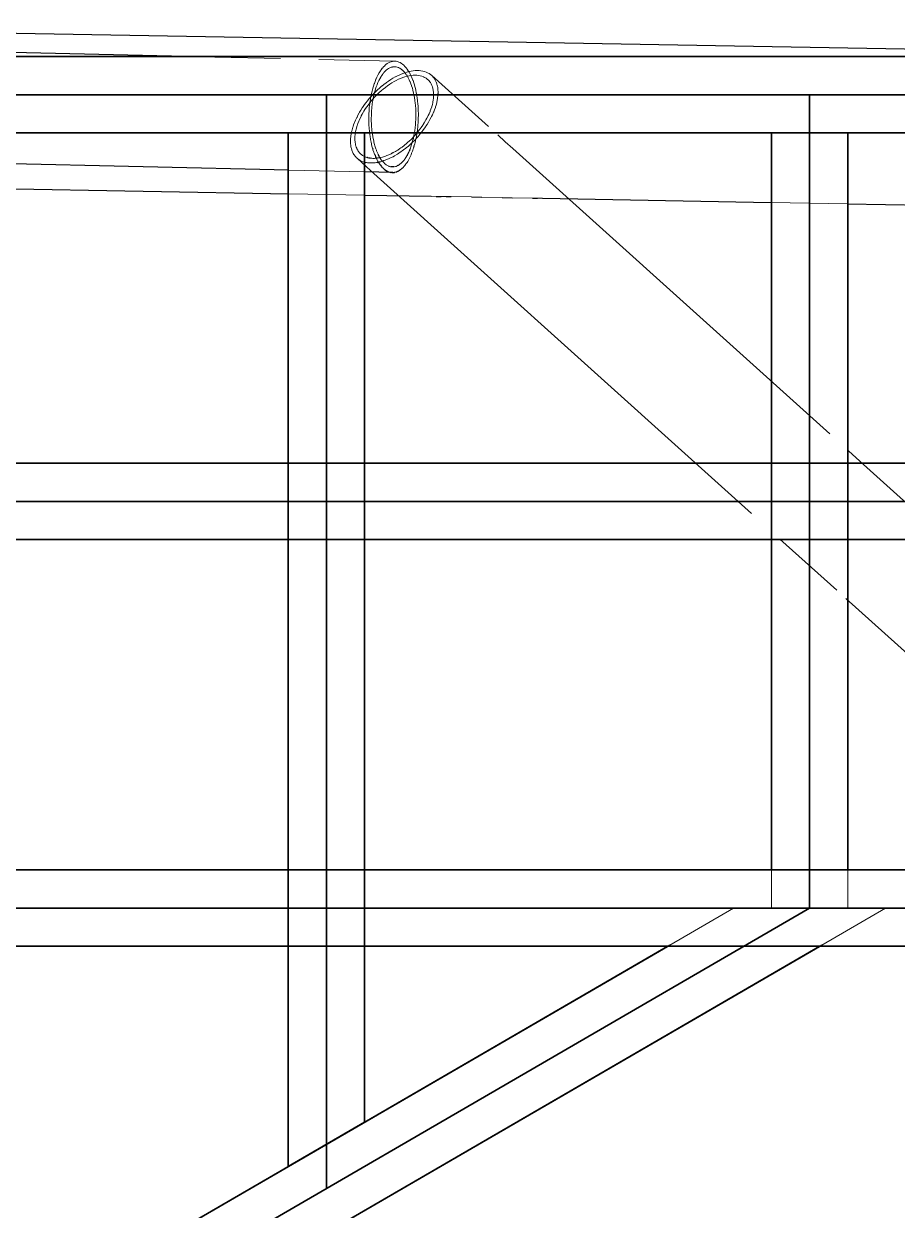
# Model space of a CAD drawing. Header units: millimetres. Extents: x -11795 to 47768, y 22971 to 65021.
# Drawn here: x 8086 to 9804, y 47514 to 49848 of the extents above; entities that cross this region are included whole.
import ezdxf

# ---------------------------------------------------------------- set-up
doc = ezdxf.new("R2010")
doc.units = ezdxf.units.MM
doc.linetypes.add('HIDDEN_50', pattern=[225, 150, -75])
for name, color, linetype, lineweight in [('PLATE_HIDDEN', 8, 'HIDDEN_50', 18), ('PLATE_VISIBLE', 7, 'Continuous', 35), ('PROFILE_HIDDEN', 9, 'HIDDEN_50', 18), ('PROFILE_VISIBLE', 4, 'Continuous', 25)]:
    doc.layers.add(name, color=color, linetype=linetype, lineweight=lineweight)

msp = doc.modelspace()

# ---------------------------------------------------------------- linework, layer by layer
at = {"layer": 'PLATE_HIDDEN'}
for p, q in [((8646.1, 49708.1), (6880, 49708.1)), ((8646.8, 49708.1), (6880, 49708.1)), ((6880, 49708.1), (8646.8, 49708.1)), ((8681.3, 48674.4), (8681.3, 49703.1)), ((10462.2, 49708.1), (8696, 49708.1)), ((10463.4, 49708.1), (8696.7, 49708.1)), ((8696.7, 49708.1), (10463.4, 49708.1)), ((9631.3, 49708.1), (9631.3, 48269.8)), ((8606.3, 48830.8), (8606.3, 48980.3)), ((8606.3, 48978.5), (8606.3, 48837.8)), ((8756.3, 48979.4), (8756.3, 48829.7)), ((8756.3, 48837.8), (8756.3, 48978.5)), ((9556.3, 48830.8), (9556.3, 48980.3)), ((9559.9, 48983.1), (9709.6, 48983.1)), ((9706.3, 48980.3), (9706.3, 48830.8)), ((9038.3, 48908.1), (6875, 48908.1)), ((10538.3, 48908.1), (9038.3, 48908.1)), ((9709.6, 48833.1), (9559.9, 48833.1)), ((8681.3, 48269.8), (8681.3, 48644.4)), ((8681.3, 47556.7), (8681.3, 48269.8)), ((9631.3, 48269.8), (9631.3, 48108.1)), ((8606.3, 48033.4), (8606.3, 48182.9)), ((8756.6, 48183.1), (8606.8, 48183.1)), ((8756.3, 48181), (8756.3, 48031.3)), ((9704.8, 48183.1), (9555.1, 48183.1)), ((9556.3, 48108.1), (9556.3, 48182.9)), ((9706.3, 48182.9), (9706.3, 48108.1)), ((6880, 48108.1), (10538.3, 48108.1)), ((10538.3, 48108.1), (6880, 48108.1)), ((6880, 48108.1), (10538.3, 48108.1)), ((8132.2, 47237.9), (9631.3, 48108.1)), ((9481.9, 48108.1), (9356.7, 48035.5)), ((9780.7, 48108.1), (9481.9, 48108.1)), ((9706.3, 48108.1), (9556.3, 48108.1)), ((9655.3, 48035.4), (9780.7, 48108.1)), ((8606.8, 48033.1), (8756.6, 48033.1)), ((9355.5, 48033.1), (9644.9, 48033.1))]:
    msp.add_line(p, q, dxfattribs=at)
at = {"layer": 'PLATE_VISIBLE'}
for p, q in [((10463.3, 49783.1), (6875, 49783.1)), ((10538.3, 49783.1), (6875, 49783.1)), ((6878.9, 49708.1), (10576.9, 49708.1)), ((8696, 49708.1), (8646.1, 49708.1)), ((8696.7, 49708.1), (8646.8, 49708.1)), ((8646.8, 49708.1), (8696.7, 49708.1)), ((8681.3, 49703.1), (8681.3, 49708.1)), ((8681.3, 49708.1), (8681.3, 48269.8)), ((9631.3, 48269.8), (9631.3, 49708.1)), ((6875, 49633.1), (10463.3, 49633.1)), ((6999.8, 49633.1), (10313.7, 49633.1)), ((8756.3, 49633.1), (8606.3, 49633.1)), ((8606.3, 49633.1), (8606.3, 47599.9)), ((8606.3, 48980.3), (8606.3, 49633.1)), ((8606.3, 49633.1), (8756.3, 49633.1)), ((8756.3, 47686.9), (8756.3, 49633.1)), ((8756.3, 49633.1), (8756.3, 48979.4)), ((9706.3, 49633.1), (9556.3, 49633.1)), ((9556.3, 49633.1), (9556.3, 48183.1)), ((9556.3, 48980.3), (9556.3, 49633.1)), ((9556.3, 49633.1), (9706.3, 49633.1)), ((9706.3, 48183.1), (9706.3, 49633.1)), ((9706.3, 49633.1), (9706.3, 48980.3)), ((10463.3, 48983.1), (6875, 48983.1)), ((7954.6, 48983.1), (8606.3, 48983.1)), ((8606.3, 48983.1), (8606.3, 48978.5)), ((8756.3, 48983.1), (9559.9, 48983.1)), ((8756.3, 48978.5), (8756.3, 48983.1)), ((9709.6, 48983.1), (10463.3, 48983.1)), ((6875, 48908.1), (9038.3, 48908.1)), ((9038.3, 48908.1), (10538.3, 48908.1)), ((6875, 48833.1), (10463.3, 48833.1)), ((8606.3, 48833.1), (7954.6, 48833.1)), ((8606.3, 48837.8), (8606.3, 48833.1)), ((8606.3, 48182.9), (8606.3, 48830.8)), ((8756.3, 48833.1), (8756.3, 48837.8)), ((9559.9, 48833.1), (8756.3, 48833.1)), ((8756.3, 48829.7), (8756.3, 48181)), ((9556.3, 48182.9), (9556.3, 48830.8)), ((9706.3, 48830.8), (9706.3, 48182.9)), ((10463.3, 48833.1), (9709.6, 48833.1)), ((8681.3, 48644.4), (8681.3, 48674.4)), ((8681.3, 48269.8), (8681.3, 47556.7)), ((9631.3, 48108.1), (9631.3, 48269.8)), ((10463.3, 48183.1), (6875, 48183.1)), ((8606.8, 48183.1), (7958, 48183.1)), ((9555.1, 48183.1), (8756.6, 48183.1)), ((9556.3, 48183.1), (9706.3, 48183.1)), ((10373.6, 48183.1), (9704.8, 48183.1)), ((10538.3, 48108.1), (6873.9, 48108.1)), ((9631.3, 48108.1), (6875, 46508.1)), ((6875, 46421.4), (9655.3, 48035.4)), ((9356.7, 48035.5), (6939.7, 46632.4)), ((8606.3, 47599.9), (8606.3, 48033.4)), ((6875, 48033.1), (10463.3, 48033.1)), ((9352.7, 48033.1), (6875, 46594.9)), ((6875, 46421.4), (9651.5, 48033.1)), ((7958, 48033.1), (8606.8, 48033.1)), ((8756.3, 48031.3), (8756.3, 47686.9)), ((8756.6, 48033.1), (9355.5, 48033.1)), ((9651.5, 48033.1), (9352.7, 48033.1)), ((9644.9, 48033.1), (10538.3, 48033.1)), ((8606.3, 47599.9), (8756.3, 47686.9)), ((8756.3, 47686.9), (8606.3, 47599.9))]:
    msp.add_line(p, q, dxfattribs=at)
at = {"layer": 'PROFILE_HIDDEN'}
for p, q in [((8816, 49774.1), (8461.8, 49782)), ((8793.5, 49762.7), (8791.3, 49760.2)), ((8795.8, 49765.2), (8793.5, 49762.7)), ((8798.3, 49767.3), (8796, 49765.3)), ((8800.7, 49769.2), (8798.3, 49767.3)), ((8803.2, 49770.7), (8800.8, 49769.2)), ((8805.8, 49772), (8803.2, 49770.7)), ((8803.6, 49759.7), (8806, 49761)), ((8808.3, 49773), (8805.8, 49772)), ((8806.1, 49761), (8808.4, 49762)), ((8810.9, 49773.7), (8808.3, 49773)), ((8808.4, 49762), (8810.9, 49762.6)), ((8813.4, 49774), (8810.9, 49773.7)), ((8810.9, 49762.7), (8813.3, 49763)), ((8813.3, 49763), (8815.7, 49763.1)), ((8816, 49774.1), (8813.4, 49774)), ((8815.7, 49763.1), (8818.2, 49762.9)), ((8818.6, 49773.8), (8816, 49774.1)), ((8818.2, 49762.9), (8820.5, 49762.3)), ((8821.1, 49773.3), (8818.6, 49773.8)), ((8820.6, 49762.3), (8823, 49761.5)), ((8823.6, 49772.4), (8821.1, 49773.3)), ((8823, 49761.5), (8825.2, 49760.4)), ((8826.1, 49771.3), (8823.6, 49772.4)), ((8828.6, 49769.8), (8826.1, 49771.3)), ((8830.9, 49768.2), (8828.6, 49769.8)), ((8833.4, 49766.1), (8831, 49768.1)), ((8835.6, 49763.9), (8833.4, 49766.1)), ((8838, 49761.2), (8835.7, 49763.8)), ((8840, 49758.6), (8838, 49761.2)), ((8778.7, 49738.5), (8777, 49734.2)), ((8779, 49739.1), (8778.7, 49738.5)), ((8780.6, 49742.7), (8779, 49739.1)), ((8782.5, 49746.6), (8780.6, 49742.7)), ((8784.6, 49750.4), (8782.8, 49747.1)), ((8784.5, 49736.2), (8786.2, 49739.5)), ((8786.7, 49753.8), (8784.6, 49750.4)), ((8786.2, 49739.5), (8788.1, 49742.9)), ((8788.9, 49757.1), (8786.9, 49754.1)), ((8788.4, 49743.2), (8790.2, 49746.1)), ((8791.1, 49760), (8788.9, 49757.1)), ((8790.2, 49746.1), (8792.3, 49749)), ((8792.5, 49749.3), (8794.4, 49751.7)), ((8794.4, 49751.7), (8796.7, 49754.2)), ((8796.8, 49754.3), (8799, 49756.3)), ((8799, 49756.3), (8801.3, 49758.2)), ((8801.4, 49758.2), (8803.6, 49759.7)), ((8807.6, 49737.7), (8803.1, 49734.7)), ((8808.1, 49738), (8807.6, 49737.7)), ((8812.1, 49740.5), (8808.1, 49738)), ((8816.7, 49743), (8812.1, 49740.5)), ((8821.2, 49745.3), (8817.1, 49743.2)), ((8818.6, 49736.3), (8822.9, 49738.4)), ((8825.7, 49747.4), (8821.2, 49745.3)), ((8823.2, 49738.5), (8827.2, 49740.2)), ((8825.3, 49760.3), (8827.7, 49758.9)), ((8830.2, 49749.3), (8826, 49747.6)), ((8827.2, 49740.2), (8831.4, 49741.9)), ((8827.7, 49758.9), (8829.8, 49757.2)), ((8829.9, 49757.2), (8832.2, 49755.1)), ((8834.7, 49751), (8830.2, 49749.3)), ((8831.6, 49741.9), (8835.6, 49743.2)), ((8832.2, 49755.1), (8834.2, 49753)), ((8834.3, 49752.8), (8836.4, 49750.3)), ((8839.1, 49752.4), (8834.9, 49751)), ((8835.6, 49743.2), (8839.7, 49744.4)), ((8836.4, 49750.3), (8838.3, 49747.7)), ((8838.5, 49747.4), (8840.4, 49744.4)), ((8843.4, 49753.5), (8839.1, 49752.4)), ((8839.8, 49744.4), (8843.7, 49745.3)), ((8842.2, 49755.2), (8840.1, 49758.3)), ((8840.4, 49744.4), (8842.1, 49741.4)), ((8844.1, 49752.2), (8842.2, 49755.2)), ((8842.3, 49741), (8844.1, 49737.4)), ((8847.6, 49754.4), (8843.5, 49753.5)), ((8843.7, 49745.3), (8847.7, 49746)), ((8844.1, 49737.4), (8845.5, 49734.1)), ((8846.2, 49748.2), (8844.3, 49751.8)), ((8847.8, 49744.8), (8846.2, 49748.2)), ((8851.8, 49755.1), (8847.6, 49754.4)), ((8847.7, 49746), (8851.5, 49746.4)), ((8849.8, 49740.3), (8848.1, 49744.4)), ((8851.2, 49736.6), (8849.8, 49740.3)), ((8851.5, 49746.4), (8855.2, 49746.5)), ((8855.8, 49755.5), (8851.8, 49755.1)), ((8855.2, 49746.5), (8858.8, 49746.4)), ((8859.8, 49755.6), (8855.8, 49755.5)), ((8858.8, 49746.4), (8862.2, 49746.1)), ((8863.6, 49755.5), (8859.8, 49755.6)), ((8862.3, 49746), (8865.6, 49745.4)), ((8867.2, 49755.2), (8863.6, 49755.5)), ((8865.6, 49745.4), (8868.7, 49744.6)), ((8870.7, 49754.6), (8867.2, 49755.2)), ((8868.8, 49744.6), (8871.8, 49743.5)), ((8874, 49753.7), (8870.7, 49754.6)), ((8871.8, 49743.5), (8874.4, 49742.2)), ((8877.3, 49752.6), (8874.1, 49753.7)), ((8874.6, 49742.1), (8877.2, 49740.6)), ((8877.2, 49740.6), (8879.5, 49738.9)), ((8880.2, 49751.3), (8877.3, 49752.6)), ((8879.6, 49738.7), (8881.9, 49736.7)), ((8883.2, 49749.7), (8880.3, 49751.3)), ((8885.7, 49748), (8883.2, 49749.7)), ((8888.3, 49745.8), (8885.8, 49747.8)), ((8890.3, 49743.7), (8888.3, 49745.8)), ((8888.3, 49745.8), (9018, 49628.9)), ((8892.6, 49741), (8890.5, 49743.5)), ((8894.2, 49738.5), (8892.6, 49741)), ((8896, 49735.4), (8894.4, 49738.3)), ((8771, 49714.9), (8770, 49710.6)), ((8772.3, 49720), (8771, 49714.9)), ((8772.5, 49720.8), (8772.3, 49720)), ((8773.7, 49724.9), (8772.5, 49720.8)), ((8775.3, 49729.6), (8773.7, 49724.9)), ((8775.5, 49730.3), (8775.3, 49729.6)), ((8775.4, 49710.4), (8776.4, 49714.4)), ((8777, 49734.2), (8775.5, 49730.3)), ((8776.4, 49714.4), (8777.8, 49719)), ((8781.2, 49717.2), (8777.1, 49713.2)), ((8777.8, 49719), (8778, 49719.7)), ((8778, 49719.7), (8779.3, 49723.5)), ((8779.3, 49723.5), (8780.8, 49727.8)), ((8780.8, 49727.8), (8781.1, 49728.4)), ((8781.1, 49728.4), (8782.5, 49731.9)), ((8781.9, 49717.7), (8781.2, 49717.2)), ((8785.5, 49721), (8781.9, 49717.7)), ((8782.5, 49731.9), (8784.3, 49735.8)), ((8784.3, 49735.8), (8784.5, 49736.2)), ((8784.9, 49712.2), (8789, 49715.9)), ((8789.8, 49724.7), (8785.5, 49721)), ((8789, 49715.9), (8789.5, 49716.4)), ((8789.5, 49716.4), (8793.1, 49719.3)), ((8790.4, 49725.2), (8789.8, 49724.7)), ((8794.2, 49728.2), (8790.4, 49725.2)), ((8793.1, 49719.3), (8797.2, 49722.6)), ((8798.6, 49731.6), (8794.2, 49728.2)), ((8797.2, 49722.6), (8797.8, 49723)), ((8797.8, 49723), (8801.5, 49725.8)), ((8799.1, 49731.9), (8798.6, 49731.6)), ((8803.1, 49734.7), (8799.1, 49731.9)), ((8801.5, 49725.8), (8805.7, 49728.7)), ((8805.7, 49728.7), (8806.2, 49729)), ((8806.2, 49729), (8810, 49731.4)), ((8810, 49731.4), (8814.3, 49734)), ((8814.7, 49734.2), (8818.6, 49736.3)), ((8845.5, 49734.1), (8845.8, 49733.6)), ((8845.8, 49733.6), (8847.3, 49729.6)), ((8847.3, 49729.6), (8848.6, 49726)), ((8848.6, 49726), (8848.8, 49725.4)), ((8848.8, 49725.4), (8850.2, 49721)), ((8850.2, 49721), (8851.2, 49717.2)), ((8851.5, 49736), (8851.2, 49736.6)), ((8851.2, 49717.2), (8851.4, 49716.4)), ((8851.4, 49716.4), (8852.6, 49711.7)), ((8853, 49731.5), (8851.5, 49736)), ((8854.2, 49727.6), (8853, 49731.5)), ((8854.4, 49726.9), (8854.2, 49727.6)), ((8855.8, 49722), (8854.4, 49726.9)), ((8856.8, 49717.9), (8855.8, 49722)), ((8857, 49717), (8856.8, 49717.9)), ((8858, 49711.9), (8857, 49717)), ((8881.9, 49736.7), (8883.7, 49734.6)), ((8883.9, 49734.4), (8885.7, 49731.9)), ((8885.7, 49731.9), (8887.1, 49729.5)), ((8887.3, 49729.2), (8888.7, 49726.3)), ((8888.7, 49726.3), (8889.7, 49723.6)), ((8889.8, 49723.3), (8890.7, 49720)), ((8890.7, 49720), (8891.3, 49717)), ((8891.4, 49716.5), (8891.8, 49713)), ((8897.2, 49732.6), (8896, 49735.4)), ((8898.5, 49728.9), (8897.4, 49732.2)), ((8899.3, 49725.9), (8898.5, 49728.9)), ((8900.1, 49721.8), (8899.4, 49725.4)), ((8900.4, 49718.5), (8900.1, 49721.8)), ((8900.5, 49718), (8900.4, 49718.5)), ((8900.7, 49714), (8900.5, 49718)), ((8900.7, 49710.6), (8900.7, 49714)), ((8758.2, 49691.4), (8754.8, 49686.8)), ((8758.9, 49692.3), (8758.2, 49691.4)), ((8761.7, 49696), (8758.9, 49692.3)), ((8765.3, 49700.4), (8761.7, 49696)), ((8763.2, 49687.8), (8766.5, 49692.1)), ((8766, 49701.2), (8765.3, 49700.4)), ((8769.1, 49704.8), (8766, 49701.2)), ((8766.8, 49693.4), (8766.3, 49689)), ((8766.5, 49692.1), (8767.1, 49693)), ((8767.7, 49698.9), (8766.8, 49693.4)), ((8767.1, 49693), (8769.9, 49696.4)), ((8767.9, 49700), (8767.7, 49698.9)), ((8768.7, 49704.4), (8767.9, 49700)), ((8769.8, 49709.7), (8768.7, 49704.4)), ((8773.1, 49709), (8769.1, 49704.8)), ((8770, 49710.6), (8769.8, 49709.7)), ((8769.9, 49696.4), (8773.5, 49700.5)), ((8771.5, 49690.2), (8772.1, 49694.4)), ((8772.1, 49694.4), (8773, 49699.5)), ((8773, 49699.5), (8773.2, 49700.5)), ((8773.7, 49709.7), (8773.1, 49709)), ((8773.2, 49700.5), (8774, 49704.6)), ((8773.5, 49700.5), (8774.1, 49701.2)), ((8777.1, 49713.2), (8773.7, 49709.7)), ((8774, 49704.6), (8775.1, 49709.6)), ((8774.1, 49701.2), (8777.2, 49704.6)), ((8775.1, 49709.6), (8775.4, 49710.4)), ((8777.2, 49704.6), (8781, 49708.5)), ((8781, 49708.5), (8781.6, 49709.1)), ((8781.6, 49709.1), (8784.9, 49712.2)), ((8852.6, 49711.7), (8853.4, 49707.7)), ((8853.4, 49707.7), (8853.6, 49706.8)), ((8853.6, 49706.8), (8854.5, 49701.8)), ((8854.5, 49701.8), (8855.1, 49697.7)), ((8855.1, 49697.7), (8855.3, 49696.7)), ((8855.3, 49696.7), (8855.9, 49691.5)), ((8855.9, 49691.5), (8856.3, 49687.3)), ((8858.8, 49707.6), (8858, 49711.9)), ((8859, 49706.6), (8858.8, 49707.6)), ((8859.8, 49701.2), (8859, 49706.6)), ((8860.4, 49696.8), (8859.8, 49701.2)), ((8860.5, 49695.7), (8860.4, 49696.8)), ((8861.1, 49690.1), (8860.5, 49695.7)), ((8890.5, 49693), (8889.5, 49688.7)), ((8890.6, 49693.8), (8890.5, 49693)), ((8891.2, 49697.2), (8890.6, 49693.8)), ((8891.7, 49701.3), (8891.2, 49697.2)), ((8891.8, 49702), (8891.7, 49701.3)), ((8891.8, 49713), (8892, 49709.8)), ((8892, 49705.3), (8891.8, 49702)), ((8892, 49709.8), (8892, 49709.2)), ((8892, 49709.2), (8892, 49705.3)), ((8896.8, 49687.7), (8898.1, 49692.3)), ((8898.1, 49692.3), (8898.3, 49693.2)), ((8898.3, 49693.2), (8899.1, 49696.9)), ((8899.1, 49696.9), (8899.8, 49701.3)), ((8899.8, 49701.3), (8899.9, 49702.1)), ((8899.9, 49702.1), (8900.4, 49705.7)), ((8900.4, 49705.7), (8900.6, 49709.9)), ((8900.6, 49709.9), (8900.7, 49710.6)), ((8743.2, 49667.8), (8741.4, 49664.2)), ((8745.8, 49672.6), (8743.2, 49667.8)), ((8746.5, 49673.7), (8745.8, 49672.6)), ((8748.6, 49677.4), (8746.5, 49673.7)), ((8751.6, 49682.1), (8748.6, 49677.4)), ((8749.9, 49666.5), (8751.7, 49669.9)), ((8752.3, 49683.1), (8751.6, 49682.1)), ((8751.7, 49669.9), (8754.3, 49674.5)), ((8754.8, 49686.8), (8752.3, 49683.1)), ((8754.3, 49674.5), (8754.9, 49675.5)), ((8754.9, 49675.5), (8757.1, 49679)), ((8757.1, 49679), (8760, 49683.4)), ((8760, 49683.4), (8760.7, 49684.3)), ((8760.7, 49684.3), (8763.2, 49687.8)), ((8764.8, 49670.6), (8764.7, 49666.3)), ((8765.1, 49676.4), (8764.8, 49670.6)), ((8765.2, 49677.7), (8765.1, 49676.4)), ((8765.6, 49682.1), (8765.2, 49677.7)), ((8766.1, 49687.8), (8765.6, 49682.1)), ((8766.3, 49689), (8766.1, 49687.8)), ((8769.5, 49662), (8769.6, 49667.5)), ((8769.6, 49668.8), (8769.8, 49672.9)), ((8769.6, 49667.5), (8769.6, 49668.8)), ((8769.8, 49672.9), (8770.2, 49678.4)), ((8770.2, 49678.4), (8770.3, 49679.6)), ((8770.3, 49679.6), (8770.7, 49683.8)), ((8770.7, 49683.8), (8771.3, 49689.1)), ((8771.3, 49689.1), (8771.5, 49690.2)), ((8856.3, 49687.3), (8856.4, 49686.2)), ((8856.4, 49686.2), (8856.8, 49680.8)), ((8856.8, 49680.8), (8856.9, 49676.6)), ((8856.9, 49676.6), (8857, 49675.4)), ((8857, 49675.4), (8857.1, 49669.9)), ((8857.1, 49669.9), (8857.1, 49665.8)), ((8861.4, 49685.7), (8861.1, 49690.1)), ((8861.5, 49684.5), (8861.4, 49685.7)), ((8861.8, 49678.7), (8861.5, 49684.5)), ((8861.9, 49674.3), (8861.8, 49678.7)), ((8862, 49673), (8861.9, 49674.3)), ((8861.9, 49662.9), (8862, 49667.2)), ((8862, 49667.2), (8862, 49673)), ((8881.6, 49667.4), (8881.1, 49666.3)), ((8883.2, 49670.8), (8881.6, 49667.4)), ((8885.1, 49675.3), (8883.2, 49670.8)), ((8885.5, 49676.4), (8885.1, 49675.3)), ((8886.8, 49679.8), (8885.5, 49676.4)), ((8888.2, 49684.3), (8886.8, 49679.8)), ((8887.9, 49665.2), (8889.7, 49668.8)), ((8888.5, 49685.2), (8888.2, 49684.3)), ((8889.5, 49688.7), (8888.5, 49685.2)), ((8889.7, 49668.8), (8891.8, 49673.6)), ((8891.8, 49673.6), (8892.2, 49674.7)), ((8892.2, 49674.7), (8893.7, 49678.3)), ((8893.7, 49678.3), (8895.4, 49683.1)), ((8895.4, 49683.1), (8895.7, 49684.1)), ((8895.7, 49684.1), (8896.8, 49687.7)), ((8733.1, 49644), (8731.8, 49639.3)), ((8733.6, 49645.3), (8733.1, 49644)), ((8734.7, 49648.7), (8733.6, 49645.3)), ((8736.5, 49653.4), (8734.7, 49648.7)), ((8737, 49654.7), (8736.5, 49653.4)), ((8738.5, 49658.2), (8737, 49654.7)), ((8740.8, 49663), (8738.5, 49658.2)), ((8740.4, 49642.9), (8741.7, 49647.3)), ((8741.4, 49664.2), (8740.8, 49663)), ((8741.7, 49647.3), (8742.2, 49648.6)), ((8742.2, 49648.6), (8743.3, 49651.8)), ((8743.3, 49651.8), (8745.1, 49656.3)), ((8745.1, 49656.3), (8745.6, 49657.5)), ((8745.6, 49657.5), (8747.1, 49660.8)), ((8747.1, 49660.8), (8749.3, 49665.4)), ((8749.3, 49665.4), (8749.9, 49666.5)), ((8764.7, 49666.3), (8764.6, 49664.8)), ((8764.6, 49664.8), (8764.6, 49659)), ((8764.6, 49659), (8764.6, 49654.8)), ((8764.6, 49654.8), (8764.7, 49653.3)), ((8764.7, 49653.3), (8764.9, 49647.5)), ((8764.9, 49647.5), (8765.2, 49643.5)), ((8769.5, 49657.9), (8769.5, 49662)), ((8769.5, 49656.5), (8769.5, 49657.9)), ((8769.7, 49651.1), (8769.5, 49656.5)), ((8769.9, 49647.2), (8769.7, 49651.1)), ((8770, 49645.7), (8769.9, 49647.2)), ((8770.4, 49640.3), (8770, 49645.7)), ((8855.7, 49644.2), (8855.6, 49642.7)), ((8856.2, 49648.1), (8855.7, 49644.2)), ((8856.6, 49653.5), (8856.2, 49648.1)), ((8856.7, 49654.9), (8856.6, 49653.5)), ((8856.9, 49658.9), (8856.7, 49654.9)), ((8857.1, 49664.4), (8856.9, 49658.9)), ((8857.1, 49665.8), (8857.1, 49664.4)), ((8860.3, 49640.2), (8860.7, 49644.2)), ((8860.7, 49644.2), (8861.3, 49649.9)), ((8861.3, 49649.9), (8861.4, 49651.4)), ((8861.4, 49651.4), (8861.6, 49655.7)), ((8861.6, 49655.7), (8861.9, 49661.4)), ((8861.9, 49661.4), (8861.9, 49662.9)), ((8867.7, 49643.8), (8865.4, 49640.7)), ((8870.7, 49648.2), (8867.7, 49643.8)), ((8871.5, 49649.4), (8870.7, 49648.2)), ((8873.6, 49652.7), (8871.5, 49649.4)), ((8872.8, 49640.3), (8876.1, 49644.9)), ((8876.3, 49657.2), (8873.6, 49652.7)), ((8876.1, 49644.9), (8876.9, 49646.3)), ((8877, 49658.4), (8876.3, 49657.2)), ((8876.9, 49646.3), (8879.1, 49649.6)), ((8878.8, 49661.7), (8877, 49658.4)), ((8881.1, 49666.3), (8878.8, 49661.7)), ((8879.1, 49649.6), (8882.1, 49654.4)), ((8882.1, 49654.4), (8882.8, 49655.7)), ((8882.8, 49655.7), (8884.8, 49659.2)), ((8884.8, 49659.2), (8887.3, 49664)), ((8887.3, 49664), (8887.9, 49665.2)), ((8728.7, 49621.6), (8728.6, 49618.8)), ((8729.2, 49625.9), (8728.7, 49621.6)), ((8729.4, 49627.3), (8729.2, 49625.9)), ((8729.8, 49630.3), (8729.4, 49627.3)), ((8730.7, 49634.8), (8729.8, 49630.3)), ((8731, 49636.1), (8730.7, 49634.8)), ((8731.8, 49639.3), (8731, 49636.1)), ((8737.2, 49622.1), (8737.3, 49623.4)), ((8737.3, 49618.3), (8737.2, 49622.1)), ((8737.3, 49623.4), (8737.4, 49626)), ((8737.4, 49626), (8737.8, 49630.1)), ((8737.8, 49630.1), (8738, 49631.4)), ((8738, 49631.4), (8738.4, 49634.3)), ((8738.4, 49634.3), (8739.3, 49638.6)), ((8739.3, 49638.6), (8739.6, 49639.9)), ((8739.6, 49639.9), (8740.4, 49642.9)), ((8765.2, 49643.5), (8765.3, 49641.8)), ((8765.3, 49641.8), (8765.8, 49636.2)), ((8765.8, 49636.2), (8766.2, 49632.3)), ((8766.2, 49632.3), (8766.4, 49630.7)), ((8766.4, 49630.7), (8767.2, 49625.2)), ((8767.2, 49625.2), (8767.8, 49621.6)), ((8767.8, 49621.6), (8768, 49619.9)), ((8770.8, 49636.6), (8770.4, 49640.3)), ((8771, 49635), (8770.8, 49636.6)), ((8771.7, 49629.9), (8771, 49635)), ((8772.2, 49626.4), (8771.7, 49629.9)), ((8772.5, 49624.8), (8772.2, 49626.4)), ((8773.5, 49619.8), (8772.5, 49624.8)), ((8850.2, 49622.8), (8846.3, 49619)), ((8851.4, 49624.2), (8850.2, 49622.8)), ((8853.9, 49626.8), (8851.4, 49624.2)), ((8852.4, 49623.6), (8852.2, 49622.8)), ((8853.1, 49627), (8852.4, 49623.6)), ((8854, 49632.2), (8853.1, 49627)), ((8857.6, 49630.9), (8853.9, 49626.8)), ((8854.3, 49633.7), (8854, 49632.2)), ((8854.9, 49637.4), (8854.3, 49633.7)), ((8855.6, 49642.7), (8854.9, 49637.4)), ((8855.5, 49619.6), (8858.2, 49622.4)), ((8856.6, 49618.5), (8857.4, 49622.1)), ((8857.4, 49622.1), (8858.4, 49627.5)), ((8858.1, 49631.6), (8857.6, 49630.9)), ((8858.2, 49622.4), (8862, 49626.8)), ((8858.4, 49627.5), (8858.7, 49629.1)), ((8858.7, 49629.1), (8859.3, 49633)), ((8859.3, 49633), (8860.1, 49638.6)), ((8861.1, 49635.1), (8859.9, 49633.7)), ((8860.1, 49638.6), (8860.3, 49640.2)), ((8864.5, 49639.4), (8861.1, 49635.1)), ((8862, 49626.8), (8863.2, 49628.2)), ((8863.2, 49628.2), (8865.8, 49631.2)), ((8865.4, 49640.7), (8864.5, 49639.4)), ((8865.8, 49631.2), (8869.4, 49635.7)), ((8869.4, 49635.7), (8870.4, 49637.1)), ((8870.4, 49637.1), (8872.8, 49640.3)), ((8728.6, 49618.8), (8728.6, 49617.4)), ((8728.6, 49617.4), (8728.6, 49613.4)), ((8728.6, 49613.4), (8728.8, 49610.9)), ((8728.8, 49610.9), (8729, 49609.5)), ((8729, 49609.5), (8729.5, 49605.8)), ((8729.5, 49605.8), (8730, 49603.5)), ((8730, 49603.5), (8730.3, 49602.2)), ((8730.3, 49602.2), (8731.3, 49598.8)), ((8731.3, 49598.8), (8732.1, 49596.8)), ((8737.5, 49615.9), (8737.3, 49618.3)), ((8737.6, 49614.6), (8737.5, 49615.9)), ((8738.2, 49611.1), (8737.6, 49614.6)), ((8738.7, 49609), (8738.2, 49611.1)), ((8739, 49607.7), (8738.7, 49609)), ((8740, 49604.6), (8739, 49607.7)), ((8740.8, 49602.7), (8740, 49604.6)), ((8741.2, 49601.6), (8740.8, 49602.7)), ((8742.7, 49598.8), (8741.2, 49601.6)), ((8743.7, 49597.2), (8742.7, 49598.8)), ((8744.4, 49596.2), (8743.7, 49597.2)), ((8768, 49619.9), (8769.1, 49614.7)), ((8769.1, 49614.7), (8769.8, 49611.3)), ((8769.8, 49611.3), (8770.2, 49609.6)), ((8770.2, 49609.6), (8771.5, 49604.7)), ((8771.5, 49604.7), (8771.9, 49603.1)), ((8772.6, 49600.8), (8772.8, 49599.9)), ((8772.8, 49599.9), (8774.3, 49595.3)), ((8774.2, 49616.6), (8773.5, 49619.8)), ((8774.5, 49615), (8774.2, 49616.6)), ((8775.7, 49610.4), (8774.5, 49615)), ((8776.6, 49607.5), (8775.7, 49610.4)), ((8777.1, 49605.9), (8776.6, 49607.5)), ((8778.5, 49601.6), (8777.1, 49605.9)), ((8779.4, 49599), (8778.5, 49601.6)), ((8780, 49597.5), (8779.4, 49599)), ((8781.7, 49593.6), (8780, 49597.5)), ((8818.9, 49597.7), (8817.1, 49596.7)), ((8821.4, 49599.3), (8818.9, 49597.7)), ((8825.7, 49602.1), (8821.4, 49599.3)), ((8827.3, 49603.3), (8825.7, 49602.1)), ((8829.9, 49605.2), (8827.3, 49603.3)), ((8828.4, 49596.2), (8830.1, 49597.4)), ((8834.1, 49608.4), (8829.9, 49605.2)), ((8830.1, 49597.4), (8832.9, 49599.5)), ((8832.9, 49599.5), (8837.3, 49602.9)), ((8835.7, 49609.6), (8834.1, 49608.4)), ((8838.3, 49611.8), (8835.7, 49609.6)), ((8837.3, 49602.9), (8838.9, 49604.2)), ((8842.3, 49615.3), (8838.3, 49611.8)), ((8838.9, 49604.2), (8841.7, 49606.5)), ((8841.7, 49606.5), (8845.9, 49610.3)), ((8843, 49616), (8842.3, 49615.3)), ((8844.4, 49598), (8843.8, 49596.8)), ((8846.3, 49619), (8845, 49617.8)), ((8846.5, 49603.5), (8845.7, 49601.4)), ((8845.9, 49610.3), (8847.4, 49611.6)), ((8847.1, 49605), (8846.5, 49603.5)), ((8848.1, 49607.9), (8847.1, 49605)), ((8847.4, 49611.6), (8850.1, 49614.2)), ((8849.5, 49612.4), (8848.1, 49607.9)), ((8848.7, 49592.8), (8850.5, 49597.2)), ((8849.9, 49614), (8849.5, 49612.4)), ((8850.8, 49617.2), (8849.9, 49614)), ((8850.1, 49614.2), (8854.2, 49618.3)), ((8850.5, 49597.2), (8851, 49598.9)), ((8851.4, 49619.6), (8850.8, 49617.2)), ((8851, 49598.9), (8852.1, 49601.9)), ((8852.1, 49601.9), (8852.8, 49604.3)), ((8853.8, 49607.5), (8854, 49608.4)), ((8854, 49608.4), (8855, 49611.7)), ((8854.2, 49618.3), (8855.5, 49619.6)), ((8855, 49611.7), (8856.2, 49616.8)), ((8856.2, 49616.8), (8856.6, 49618.5)), ((9032.9, 49615.5), (9047.7, 49602.2)), ((8732.1, 49596.8), (8732.6, 49595.6)), ((8732.6, 49595.6), (8734.1, 49592.5)), ((8734.1, 49592.5), (8735.1, 49590.8)), ((8735.1, 49590.8), (8735.8, 49589.7)), ((8735.8, 49589.7), (8737.7, 49587.1)), ((8737.7, 49587.1), (8738.9, 49585.7)), ((8738.9, 49585.7), (8739.8, 49584.7)), ((8739.8, 49584.7), (8742.2, 49582.5)), ((8742.2, 49582.5), (8743.6, 49581.4)), ((8742.2, 49582.5), (8768.1, 49559.2)), ((8743.6, 49581.4), (8744.7, 49580.6)), ((8746.4, 49593.8), (8744.4, 49596.2)), ((8744.7, 49580.6), (8747.5, 49578.9)), ((8747.6, 49592.5), (8746.4, 49593.8)), ((8747.5, 49578.9), (8749.1, 49578.1)), ((8748.5, 49591.6), (8747.6, 49592.5)), ((8750.8, 49589.7), (8748.5, 49591.6)), ((8749.1, 49578.1), (8750.4, 49577.4)), ((8750.4, 49577.4), (8753.5, 49576.2)), ((8752.2, 49588.7), (8750.8, 49589.7)), ((8753.4, 49588), (8752.2, 49588.7)), ((8756.1, 49586.5), (8753.4, 49588)), ((8753.5, 49576.2), (8755.3, 49575.7)), ((8755.3, 49575.7), (8756.1, 49575.4)), ((8757.7, 49585.9), (8756.1, 49586.5)), ((8759, 49585.3), (8757.7, 49585.9)), ((8758.5, 49574.8), (8760.3, 49574.5)), ((8760.5, 49584.8), (8759, 49585.3)), ((8760.3, 49574.5), (8762.1, 49574.2)), ((8762.1, 49574.2), (8763.9, 49574)), ((8763.8, 49583.9), (8762.9, 49584.1)), ((8764.5, 49583.8), (8763.8, 49583.9)), ((8763.9, 49574), (8767.6, 49573.8)), ((8768.7, 49583.1), (8767, 49583.4)), ((8767.6, 49573.8), (8769.5, 49573.8)), ((8770.5, 49583), (8768.7, 49583.1)), ((8769.5, 49573.8), (8771.5, 49573.8)), ((8772.2, 49582.9), (8770.5, 49583)), ((8771.5, 49573.8), (8775.5, 49574.1)), ((8775.9, 49582.9), (8772.2, 49582.9)), ((8774.3, 49595.3), (8775.3, 49592.6)), ((8775.3, 49592.6), (8775.9, 49591)), ((8775.5, 49574.1), (8777.4, 49574.3)), ((8775.9, 49591), (8776.8, 49588.9)), ((8776.8, 49583), (8775.9, 49582.9)), ((8777.4, 49574.3), (8779.6, 49574.6)), ((8778.2, 49585.6), (8778.7, 49584.3)), ((8778.7, 49584.3), (8779.4, 49582.8)), ((8779.4, 49582.8), (8781.3, 49579.1)), ((8779.6, 49574.6), (8781.7, 49575)), ((8781.3, 49579.1), (8781.9, 49578)), ((8783.6, 49583.7), (8781.6, 49583.5)), ((8782.7, 49591.3), (8781.7, 49593.6)), ((8783, 49590.6), (8782.7, 49591.3)), ((8784.5, 49583.9), (8783.6, 49583.7)), ((8784.3, 49574), (8785.4, 49572.3)), ((8784.8, 49575.6), (8785.8, 49575.9)), ((8786.4, 49584.5), (8785.8, 49585.5)), ((8785.8, 49575.9), (8788, 49576.4)), ((8787.1, 49583.2), (8786.4, 49584.5)), ((8787.6, 49584.5), (8786.5, 49584.3)), ((8789.1, 49580.2), (8787.1, 49583.2)), ((8791.6, 49585.5), (8787.6, 49584.5)), ((8788, 49576.4), (8792.4, 49577.7)), ((8790.3, 49578.7), (8789.1, 49580.2)), ((8791.2, 49577.5), (8790.3, 49578.7)), ((8793.3, 49575.1), (8791.2, 49577.5)), ((8793.5, 49586.1), (8791.6, 49585.5)), ((8792.4, 49577.7), (8794.4, 49578.4)), ((8794.6, 49573.9), (8793.3, 49575.1)), ((8795.8, 49586.8), (8793.5, 49586.1)), ((8794.4, 49578.4), (8796.8, 49579.2)), ((8795.5, 49573), (8794.6, 49573.9)), ((8800, 49588.3), (8795.8, 49586.8)), ((8796.8, 49579.2), (8801.3, 49581)), ((8801.9, 49589.1), (8800, 49588.3)), ((8801.3, 49581), (8803.2, 49581.8)), ((8804.2, 49590.1), (8801.9, 49589.1)), ((8803.2, 49581.8), (8805.8, 49583)), ((8808.5, 49592), (8804.2, 49590.1)), ((8805.8, 49583), (8810.3, 49585.2)), ((8809.4, 49592.5), (8808.5, 49592)), ((8810.3, 49585.2), (8812.2, 49586.2)), ((8812.8, 49594.2), (8811.6, 49593.6)), ((8812.2, 49586.2), (8814.9, 49587.6)), ((8817.1, 49596.7), (8812.8, 49594.2)), ((8814.9, 49587.6), (8819.4, 49590.3)), ((8819.4, 49590.3), (8821.2, 49591.4)), ((8821.2, 49591.4), (8823.9, 49593.1)), ((8823.9, 49593.1), (8828.4, 49596.2)), ((8828.8, 49573.9), (8827.5, 49572.8)), ((8831, 49576.2), (8828.8, 49573.9)), ((8831.9, 49577.2), (8831, 49576.2)), ((8833.2, 49578.7), (8831.9, 49577.2)), ((8835.4, 49581.5), (8833.2, 49578.7)), ((8836.2, 49582.8), (8835.4, 49581.5)), ((8837.4, 49584.6), (8836.2, 49582.8)), ((8839.4, 49587.9), (8837.4, 49584.6)), ((8839.2, 49574.3), (8839.7, 49575)), ((8839.8, 49588.6), (8839.4, 49587.9)), ((8839.7, 49575), (8841, 49577)), ((8841.3, 49591.5), (8840.7, 49590.4)), ((8841, 49577), (8843, 49580.6)), ((8843.2, 49595.3), (8841.3, 49591.5)), ((8843, 49580.6), (8843.8, 49582.1)), ((8843.8, 49596.8), (8843.2, 49595.3)), ((8843.8, 49582.1), (8845, 49584.4)), ((8845, 49584.4), (8846.9, 49588.5)), ((8846.9, 49588.5), (8847.6, 49590.1)), ((8847.6, 49590.1), (8848.7, 49592.8)), ((8757, 49556.3), (8607.3, 49559.6)), ((8785.4, 49572.3), (8786, 49571.5)), ((8790.4, 49565.9), (8791, 49565.2)), ((8791, 49565.2), (8792, 49564.2)), ((8792, 49564.2), (8794.4, 49562)), ((8794.4, 49562), (8795, 49561.5)), ((8797.8, 49571.1), (8795.5, 49573)), ((8799, 49570.2), (8797.8, 49571.1)), ((8800.1, 49569.5), (8799, 49570.2)), ((8802.4, 49568.2), (8800.1, 49569.5)), ((8801.1, 49557.5), (8801.7, 49557.2)), ((8801.7, 49557.2), (8804.2, 49556.2)), ((8803.7, 49567.7), (8802.4, 49568.2)), ((8804.8, 49567.2), (8803.7, 49567.7)), ((8804.2, 49556.2), (8805.5, 49555.9)), ((8807.2, 49566.5), (8804.8, 49567.2)), ((8805.5, 49555.9), (8806.1, 49555.7)), ((8807.8, 49566.4), (8807.2, 49566.5)), ((8808, 49555.3), (8809.3, 49555.1)), ((8809.3, 49555.1), (8809.9, 49555.1)), ((8814.5, 49566.3), (8813.9, 49566.2)), ((8816.9, 49566.8), (8814.5, 49566.3)), ((8815, 49555.4), (8815.7, 49555.5)), ((8815.7, 49555.5), (8817, 49555.8)), ((8818.1, 49567.2), (8816.9, 49566.8)), ((8817, 49555.8), (8818.3, 49556.2)), ((8819.3, 49567.6), (8818.1, 49567.2)), ((8820.5, 49568.2), (8819.3, 49567.6)), ((8820.1, 49556.9), (8820.7, 49557.1)), ((8820.7, 49557.1), (8821.4, 49557.4)), ((8822.8, 49569.4), (8822.3, 49569.1)), ((8824.1, 49570.2), (8822.8, 49569.4)), ((8823.3, 49558.4), (8824.6, 49559.2)), ((8826.5, 49571.9), (8824.1, 49570.2)), ((8824.6, 49559.2), (8825.2, 49559.5)), ((8826.4, 49560.4), (8827.1, 49560.9)), ((8827.5, 49572.8), (8826.5, 49571.9)), ((8827.1, 49560.9), (8828.3, 49561.9)), ((8830.1, 49563.4), (8830.6, 49563.9)), ((8830.6, 49563.9), (8831.9, 49565.2)), ((8831.9, 49565.2), (8834.3, 49567.7)), ((8834.3, 49567.7), (8835.2, 49568.9)), ((8835.2, 49568.9), (8836.6, 49570.6)), ((8836.6, 49570.6), (8837.7, 49572.1)), ((8607.5, 49513.3), (8757.1, 49510.6)), ((8886.9, 49508.3), (8896.8, 49508.1)), ((8906.8, 49507.9), (8916.8, 49507.8)), ((8926.8, 49507.6), (8966.7, 49506.9)), ((8986.7, 49506.5), (9026.6, 49505.8)), ((9046.5, 49505.5), (9086.5, 49504.7)), ((9096.4, 49504.6), (9106.4, 49504.4)), ((9555.5, 49496.4), (9705.2, 49493.7)), ((9559.3, 49141.2), (9707.6, 49007.6)), ((9405.8, 48984.6), (9702.4, 48717.4)), ((9737.3, 48980.9), (9900.4, 48833.9))]:
    msp.add_line(p, q, dxfattribs=at)
at = {"layer": 'PROFILE_VISIBLE'}
for p, q in [((7042.6, 49847.7), (10575.2, 49784.7)), ((8461.8, 49782), (6880.4, 49817.6)), ((8852, 49622), (8851.4, 49619.6)), ((8852.2, 49622.8), (8852, 49622)), ((8858.7, 49632.2), (8858.1, 49631.6)), ((8859.9, 49633.7), (8858.7, 49632.2)), ((9018, 49628.9), (9032.9, 49615.5)), ((8771.9, 49603.1), (8772.4, 49601.6)), ((8772.4, 49601.6), (8772.6, 49600.8)), ((8843.7, 49616.6), (8843, 49616)), ((8845, 49617.8), (8843.7, 49616.6)), ((8844.9, 49599.3), (8844.4, 49598)), ((8845.7, 49601.4), (8844.9, 49599.3)), ((8852.8, 49604.3), (8853.6, 49606.7)), ((8853.6, 49606.7), (8853.8, 49607.5)), ((9047.7, 49602.2), (9559.3, 49141.2)), ((8607.3, 49559.6), (7958.8, 49574.2)), ((8756.1, 49575.4), (8756.8, 49575.2)), ((8756.8, 49575.2), (8758.5, 49574.8)), ((8762.1, 49584.3), (8760.5, 49584.8)), ((8762.9, 49584.1), (8762.1, 49584.3)), ((8765.3, 49583.6), (8764.5, 49583.8)), ((8767, 49583.4), (8765.3, 49583.6)), ((8776.8, 49588.9), (8777.6, 49586.8)), ((8777.8, 49583), (8776.8, 49583)), ((8777.6, 49586.8), (8778.2, 49585.6)), ((8779.7, 49583.2), (8777.8, 49583)), ((8781.6, 49583.5), (8779.7, 49583.2)), ((8781.7, 49575), (8783.8, 49575.4)), ((8781.9, 49578), (8782.5, 49577)), ((8782.5, 49577), (8783.3, 49575.6)), ((8783.4, 49589.9), (8783, 49590.6)), ((8783.3, 49575.6), (8784.3, 49574)), ((8785.2, 49586.4), (8783.4, 49589.9)), ((8783.8, 49575.4), (8784.8, 49575.6)), ((8785.5, 49584.1), (8784.5, 49583.9)), ((8785.8, 49585.5), (8785.2, 49586.4)), ((8786.5, 49584.3), (8785.5, 49584.1)), ((8810.3, 49593), (8809.4, 49592.5)), ((8811.6, 49593.6), (8810.3, 49593)), ((8838.8, 49573.7), (8839.2, 49574.3)), ((8840.2, 49589.3), (8839.8, 49588.6)), ((8840.7, 49590.4), (8840.2, 49589.3)), ((8811.8, 49555), (8757, 49556.3)), ((8768.1, 49559.2), (9405.8, 48984.6)), ((8786, 49571.5), (8786.6, 49570.6)), ((8786.6, 49570.6), (8787.5, 49569.4)), ((8787.5, 49569.4), (8789.7, 49566.6)), ((8789.7, 49566.6), (8790.4, 49565.9)), ((8795, 49561.5), (8795.7, 49561)), ((8795.7, 49561), (8796.7, 49560.1)), ((8796.7, 49560.1), (8799.2, 49558.5)), ((8799.2, 49558.5), (8800.5, 49557.8)), ((8800.5, 49557.8), (8801.1, 49557.5)), ((8806.1, 49555.7), (8806.7, 49555.5)), ((8806.7, 49555.5), (8808, 49555.3)), ((8808.4, 49566.3), (8807.8, 49566.4)), ((8809.6, 49566.1), (8808.4, 49566.3)), ((8812.1, 49566), (8809.6, 49566.1)), ((8809.9, 49555.1), (8810.6, 49555.1)), ((8810.6, 49555.1), (8811.8, 49555)), ((8811.8, 49555), (8814.4, 49555.3)), ((8813.2, 49566.2), (8812.1, 49566)), ((8813.9, 49566.2), (8813.2, 49566.2)), ((8814.4, 49555.3), (8815, 49555.4)), ((8818.3, 49556.2), (8819.5, 49556.6)), ((8819.5, 49556.6), (8820.1, 49556.9)), ((8821.7, 49568.7), (8820.5, 49568.2)), ((8821.4, 49557.4), (8822.1, 49557.7)), ((8822.3, 49569.1), (8821.7, 49568.7)), ((8822.1, 49557.7), (8823.3, 49558.4)), ((8825.2, 49559.5), (8825.7, 49559.9)), ((8825.7, 49559.9), (8826.4, 49560.4)), ((8828.3, 49561.9), (8829.5, 49562.9)), ((8829.5, 49562.9), (8830.1, 49563.4)), ((8837.7, 49572.1), (8838.8, 49573.7)), ((7958.8, 49524.9), (8607.5, 49513.3)), ((8757.1, 49510.6), (8886.9, 49508.3)), ((8896.8, 49508.1), (8906.8, 49507.9)), ((8916.8, 49507.8), (8926.8, 49507.6)), ((8966.7, 49506.9), (8986.7, 49506.5)), ((9026.6, 49505.8), (9046.5, 49505.5)), ((9086.5, 49504.7), (9096.4, 49504.6)), ((9106.4, 49504.4), (9555.5, 49496.4)), ((9705.2, 49493.7), (10463.6, 49480.2)), ((9707.6, 49007.6), (9737.3, 48980.9)), ((9702.4, 48717.4), (10295.6, 48183))]:
    msp.add_line(p, q, dxfattribs=at)

doc.saveas('drawing.dxf')
